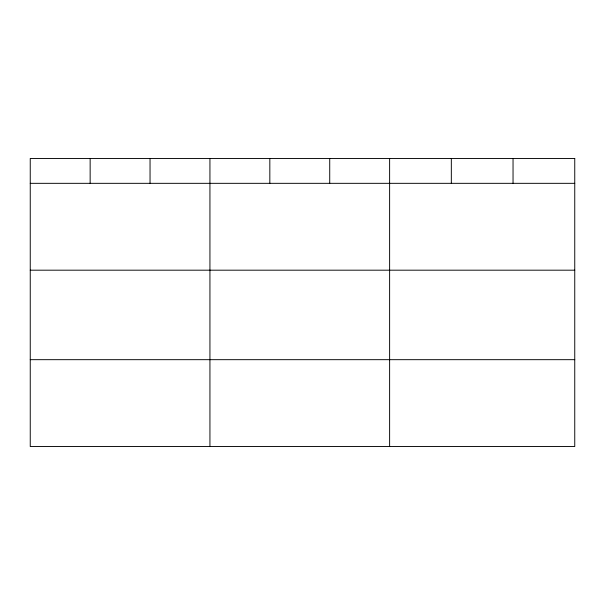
<?xml version="1.0" encoding="UTF-8"?>
<svg xmlns="http://www.w3.org/2000/svg" width="605" height="605" viewBox="0 0 605 605"><rect width="100%" height="100%" fill="white"/><g stroke="black" fill="none" stroke-linecap="round" stroke-linejoin="round"><path stroke-width="0.91" d="M30.25 183.33L574.75 183.33M30.25 270.185L574.75 270.185M30.25 359.673L574.75 359.673M513.04 158.472L513.04 183.33M451.33 158.472L451.33 183.33M389.62 158.472L389.62 446.528M329.725 158.472L329.725 183.33M269.83 158.472L269.83 183.33M209.935 158.472L209.935 446.528M150.04 158.472L150.04 183.33M90.145 158.472L90.145 183.33M574.75 158.472L30.25 158.472L30.25 446.528L574.75 446.528L574.75 158.472"/></g></svg>
